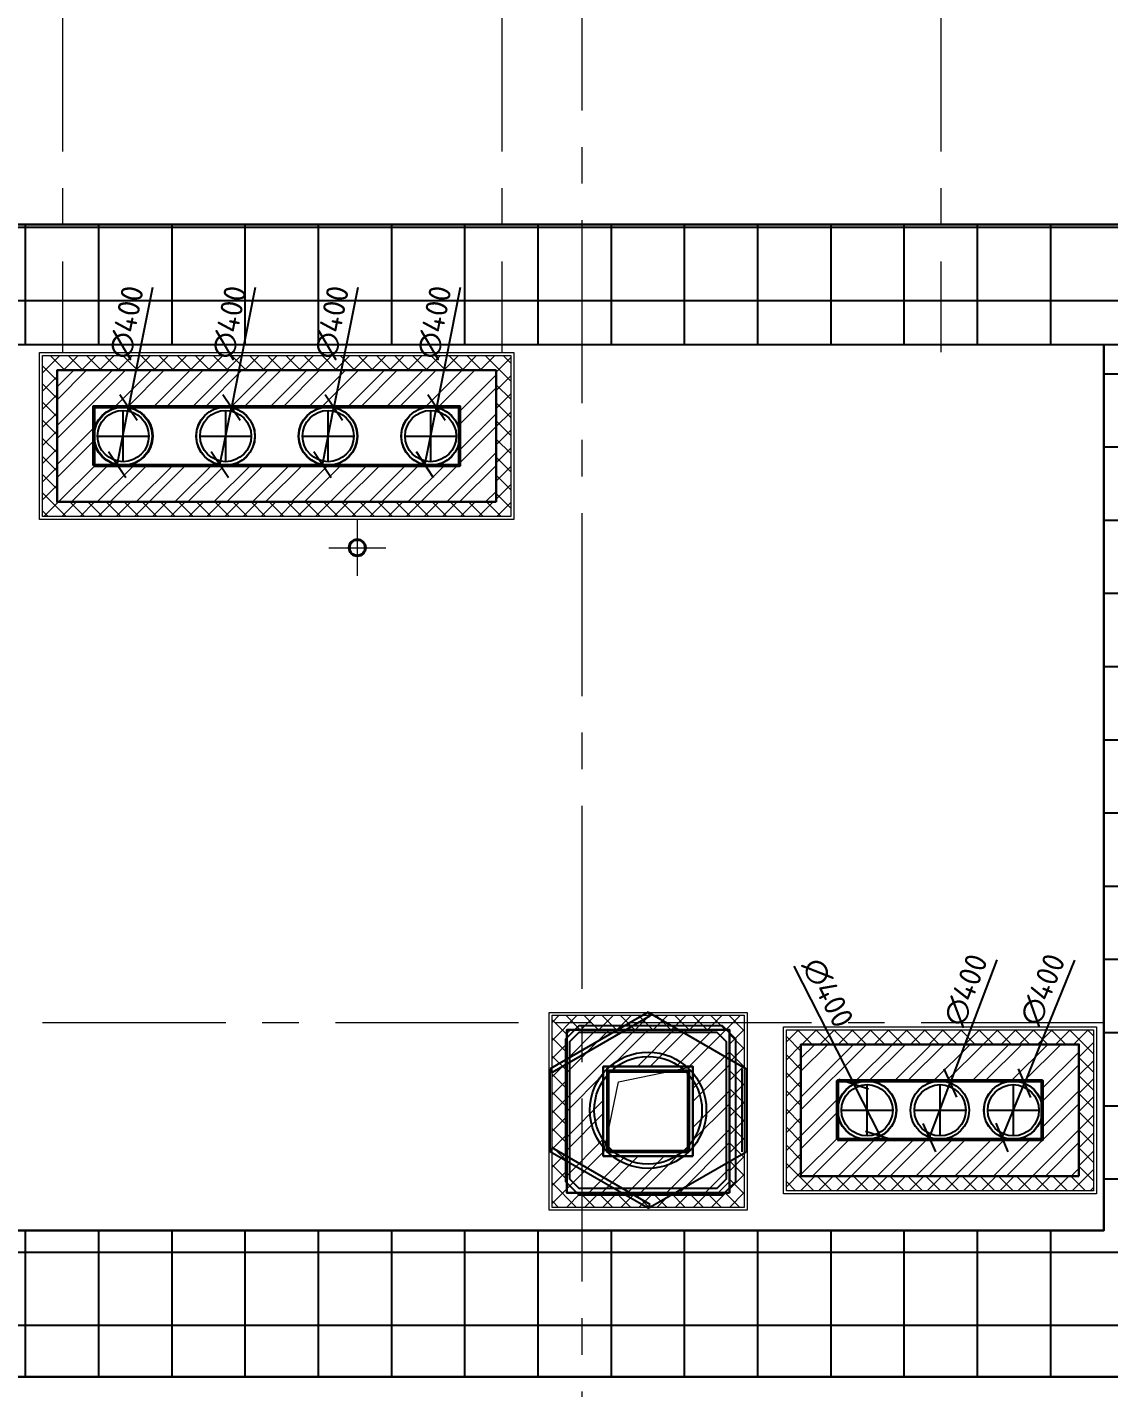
# Model space of a CAD drawing. Header units: millimetres. Extents: x -8689834 to 9419935, y 0 to 135940.
# Drawn here: x 484885 to 492271, y 72669 to 81963 of the extents above; entities that cross this region are included whole.
import ezdxf
from ezdxf import colors
from ezdxf.entities.mleader import LeaderData, LeaderLine
from ezdxf.math import Vec2, Vec3

# ---------------------------------------------------------------- set-up
doc = ezdxf.new("R2010")
doc.units = ezdxf.units.MM
doc.header["$MEASUREMENT"] = 0
doc.linetypes.add('CENTER', pattern=[2, 1.25, -0.25, 0.25, -0.25])
doc.layers.get('0').update_dxf_attribs({"color": 250, "lineweight": 9})
for name, color, linetype, lineweight in [('_ВК-К1', 14, 'Continuous', 40), ('АР_Оси', 7, 'Continuous', 9), ('АР_Отметки', 250, 'Continuous', 15), ('АР_Перегородки кирпич', 244, 'Continuous', 30), ('АР_Перегородки_кирпич_Штрих', 244, 'Continuous', 5), ('АР_Утеплитель', 154, 'Continuous', 9), ('АР_Штрих утеплитель', 24, 'Continuous', 13), ('Подвал', 250, 'Continuous', 30), ('ПРОЕМЫ ОВ', 173, 'Continuous', 50)]:
    doc.layers.add(name, color=color, linetype=linetype, lineweight=lineweight)
for name, color, linetype in [('АР_Кровля дорожки', 245, 'Continuous'), ('М_0_ПД2', 181, 'Continuous'), ('М_3_транзиты 7эт', 112, 'Continuous'), ('М_дефлектор', 122, 'Continuous'), ('М_проемы ОВ', 30, 'Continuous'), ('М_проемы ОВ вч', 210, 'Continuous')]:
    doc.layers.add(name, color=color, linetype=linetype)
doc.layers.get('0').freeze()
doc.styles.add('ISOCPEUR', font='isocpeur.ttf', dxfattribs={"width": 0.7})
doc.styles.add('RomanS', font='isocpeur.ttf')
doc.dimstyles.new('Тимур', dxfattribs={"dimscale": 100, "dimtxt": 250, "dimasz": 1.5, "dimexe": 1, "dimexo": 0, "dimgap": 0.5, "dimtad": 1, "dimdec": 0, "dimrnd": 10, "dimzin": 12, "dimdsep": 46, "dimtxsty": 'RomanS', "dimblk1": 'OBLIQUE', "dimblk2": 'OBLIQUE', "dimsah": 1, "dimcen": 3, "dimdle": 1, "dimclrd": 256, "dimclre": 256, "dimclrt": 256, "dimadec": 0, "dimazin": 0, "dimtfac": 0.666667, "dimtdec": 0, "dimtmove": 0, "dimatfit": 3, "dimldrblk": 'OBLIQUE', "dimfxl": 1, "dimtvp": 1, "dimtolj": 1, "dimtzin": 12, "dimlwd": -1, "dimlwe": -1, "dimarcsym": 0})
pattern_1 = [(90, (508874.3, 75595.77), (-500, 0), []), (180, (508874.3, 75595.77), (-3e-14, -500), [])]

# ---------------------------------------------------------------- blocks, each defined once
blk = doc.blocks.new('_DotSmall')
at = {"color": 0, "linetype": 'ByBlock', "const_width": 0.5}
blk.add_lwpolyline([(-0.0625, 0, 1), (0.0625, 0, 1)], format="xyb", close=True, dxfattribs=at)
blk = doc.blocks.new('A$Cd8bddbec')
at = {"color": 251, "linetype": 'ByBlock'}
for points in [[(-1.8, 175), (-1.8, -175)], [(-175, 0), (175, 0)]]:
    blk.add_lwpolyline(points, dxfattribs=at)
blk.add_circle((0, 0), 175, dxfattribs=at)
at = {"layer": 'М_дефлектор'}
blk.add_circle((-1.8, 0), 200, dxfattribs=at)
blk = doc.blocks.new('_Oblique')
at = {"color": 0, "linetype": 'ByBlock', "lineweight": -2}
blk.add_line((-0.5, -0.5), (0.5, 0.5), dxfattribs=at)
blk = doc.blocks.new('*D715')
at = {"layer": 'М_проемы ОВ', "transparency": 16777216}
for p in [(485740.4, 80185.4), (485499.6, 78974.1)]:
    blk.add_line(p, (485577.6, 79366.4), dxfattribs=at)
at = {"layer": 'М_проемы ОВ', "linetype": 'ByBlock', "transparency": 16777216, "xscale": 150, "yscale": 150, "zscale": 150}
for p, rotation in [((485577.6, 79366.4), 258.7608743419073), ((485499.6, 78974.1), 78.76087434190718)]:
    blk.add_blockref('_Oblique', p, dxfattribs=dict(at, rotation=rotation))
at = {"layer": 'М_проемы ОВ', "linetype": 'ByBlock', "transparency": 16777216, "insert": (485565.6, 79947.4), "char_height": 150, "attachment_point": 5, "rotation": 78.76087, "style": 'RomanS'}
blk.add_mtext('\\A1;∅400', dxfattribs=at)
blk = doc.blocks.new('*D716')
at = {"layer": 'М_проемы ОВ', "transparency": 16777216}
for p in [(486442.2, 80185.4), (486201.5, 78974.1)]:
    blk.add_line(p, (486279.4, 79366.4), dxfattribs=at)
at = {"layer": 'М_проемы ОВ', "linetype": 'ByBlock', "transparency": 16777216, "xscale": 150, "yscale": 150, "zscale": 150}
for p, rotation in [((486279.4, 79366.4), 258.7608743418975), ((486201.5, 78974.1), 78.76087434189743)]:
    blk.add_blockref('_Oblique', p, dxfattribs=dict(at, rotation=rotation))
at = {"layer": 'М_проемы ОВ', "linetype": 'ByBlock', "transparency": 16777216, "insert": (486267.4, 79947.4), "char_height": 150, "attachment_point": 5, "rotation": 78.76087, "style": 'RomanS'}
blk.add_mtext('\\A1;∅400', dxfattribs=at)
blk = doc.blocks.new('*D717')
at = {"layer": 'М_проемы ОВ', "transparency": 16777216}
for p in [(487142.2, 80185.4), (486901.5, 78974.1)]:
    blk.add_line(p, (486979.4, 79366.5), dxfattribs=at)
at = {"layer": 'М_проемы ОВ', "linetype": 'ByBlock', "transparency": 16777216, "xscale": 150, "yscale": 150, "zscale": 150}
for p, rotation in [((486979.4, 79366.5), 258.7608743419129), ((486901.5, 78974.1), 78.76087434191294)]:
    blk.add_blockref('_Oblique', p, dxfattribs=dict(at, rotation=rotation))
at = {"layer": 'М_проемы ОВ', "linetype": 'ByBlock', "transparency": 16777216, "insert": (486967.4, 79947.4), "char_height": 150, "attachment_point": 5, "rotation": 78.76087, "style": 'RomanS'}
blk.add_mtext('\\A1;∅400', dxfattribs=at)
blk = doc.blocks.new('*D718')
at = {"layer": 'М_проемы ОВ', "transparency": 16777216}
for p in [(487842.2, 80185.4), (487601.5, 78974.1)]:
    blk.add_line(p, (487679.4, 79366.4), dxfattribs=at)
at = {"layer": 'М_проемы ОВ', "linetype": 'ByBlock', "transparency": 16777216, "xscale": 150, "yscale": 150, "zscale": 150}
for p, rotation in [((487679.4, 79366.4), 258.7608743418795), ((487601.5, 78974.1), 78.76087434187944)]:
    blk.add_blockref('_Oblique', p, dxfattribs=dict(at, rotation=rotation))
at = {"layer": 'М_проемы ОВ', "linetype": 'ByBlock', "transparency": 16777216, "insert": (487667.4, 79947.4), "char_height": 150, "attachment_point": 5, "rotation": 78.76087, "style": 'RomanS'}
blk.add_mtext('\\A1;∅400', dxfattribs=at)
blk = doc.blocks.new('*D719')
at = {"layer": 'М_проемы ОВ', "transparency": 16777216}
for p in [(491506.9, 75592.3), (491046.5, 74378)]:
    blk.add_line(p, (491188.3, 74752), dxfattribs=at)
at = {"layer": 'М_проемы ОВ', "linetype": 'ByBlock', "transparency": 16777216, "xscale": 150, "yscale": 150, "zscale": 150}
for p, rotation in [((491188.3, 74752), 249.2360917795623), ((491046.5, 74378), 69.23609177956229)]:
    blk.add_blockref('_Oblique', p, dxfattribs=dict(at, rotation=rotation))
at = {"layer": 'М_проемы ОВ', "linetype": 'ByBlock', "transparency": 16777216, "insert": (491295.2, 75386.5), "char_height": 150, "attachment_point": 5, "rotation": 69.23609, "style": 'RomanS'}
blk.add_mtext('\\A1;∅400', dxfattribs=at)
blk = doc.blocks.new('*D720')
at = {"layer": 'М_проемы ОВ', "transparency": 16777216}
for p in [(492036.8, 75589.9), (491543.8, 74379.8)]:
    blk.add_line(p, (491694.7, 74750.2), dxfattribs=at)
at = {"layer": 'М_проемы ОВ', "linetype": 'ByBlock', "transparency": 16777216, "xscale": 150, "yscale": 150, "zscale": 150}
for p, rotation in [((491694.7, 74750.2), 247.8338889712027), ((491543.8, 74379.8), 67.83388897120267)]:
    blk.add_blockref('_Oblique', p, dxfattribs=dict(at, rotation=rotation))
at = {"layer": 'М_проемы ОВ', "linetype": 'ByBlock', "transparency": 16777216, "insert": (491820.1, 75389.3), "char_height": 150, "attachment_point": 5, "rotation": 67.83389, "style": 'RomanS'}
blk.add_mtext('\\A1;∅400', dxfattribs=at)
blk = doc.blocks.new('A$C64099ede')
at = {"layer": 'М_0_ПД2', "color": 251}
for points in [[(-455, 0), (-192.3, 455)], [(-455, 0), (-192.3, 455)], [(-437.7, -10), (-175, 445)], [(-192.3, 455), (192.3, 455)], [(-192.3, 455), (192.3, 455)], [(-175, 445), (-192.3, 455)], [(175, 445), (192.3, 455)], [(437.7, -10), (175, 445)], [(455, 0), (192.3, 455)], [(-455, 0), (-192.3, -455)], [(-455, 0), (-437.7, -10)], [(455, 0), (192.3, -455)], [(455, 0), (437.7, -10)], [(192.3, -435), (-192.3, -435)], [(192.3, -455), (-192.3, -455)], [(192.3, -455), (-192.3, -455)]]:
    blk.add_lwpolyline(points, dxfattribs=at)
blk.add_circle((0, 0), 270, dxfattribs=at)
at = {"layer": 'М_0_ПД2', "color": 7}
blk.add_circle((0, 0), 250, dxfattribs=at)
blk = doc.blocks.new('A$C744eaef8')
at = {"layer": 'М_0_ПД2', "color": 7}
for points in [[(390.4, -477.1), (-390.4, -477.1), (-462.7, -404.8), (-462.7, 376), (-390.4, 448.3), (390.4, 448.3), (462.7, 376), (462.7, -404.8)], [(375.4, -426.6), (-375.4, -426.6), (-426.6, -375.4), (-426.6, 375.4), (-375.4, 426.6), (375.4, 426.6), (426.6, 375.4), (426.6, -375.4)]]:
    blk.add_lwpolyline(points, close=True, dxfattribs=at)
at = {"layer": 'М_0_ПД2', "xscale": 1.175824175868132, "yscale": 1.175824175868132, "zscale": 1.175824175868132}
blk.add_blockref('A$C64099ede', (0, 0), dxfattribs=at)
blk = doc.blocks.new('*D1215')
at = {"layer": 'М_проемы ОВ', "transparency": 16777216}
for p in [(490119.6, 75548.9), (490711.4, 74388.3)]:
    blk.add_line(p, (490529.7, 74744.6), dxfattribs=at)
at = {"layer": 'М_проемы ОВ', "linetype": 'ByBlock', "transparency": 16777216, "xscale": 150, "yscale": 150, "zscale": 150}
for p, rotation in [((490529.7, 74744.6), 297.0171092466742), ((490711.4, 74388.3), 117.0171092466743)]:
    blk.add_blockref('_Oblique', p, dxfattribs=dict(at, rotation=rotation))
at = {"layer": 'М_проемы ОВ', "linetype": 'ByBlock', "transparency": 16777216, "insert": (490352.4, 75367.4), "char_height": 150, "attachment_point": 5, "rotation": 297.01711, "style": 'RomanS'}
blk.add_mtext('\\A1;∅400', dxfattribs=at)
blk = doc.blocks.new('A$C6552fe61')
at = {"layer": '_ВК-К1', "color": 18, "lineweight": 9, "ltscale": 100, "true_color": 0x000000}
for p, q in [((0, 192.4), (0, -192.4)), ((-195.4, 0), (195.4, 0))]:
    blk.add_line(p, q, dxfattribs=at)

msp = doc.modelspace()

# ---------------------------------------------------------------- hatches: boundary and pattern name
at = {"layer": 'АР_Кровля дорожки', "ltscale": 500}
h = msp.add_hatch(dxfattribs=at)
h.set_pattern_fill('ANSI37', color=256, scale=4000, angle=45, style=2, double=1)
h.set_pattern_definition(pattern_1)
h.paths.add_polyline_path([(495727.5, 79794.8), (495727.5, 80614.9), (479794, 80614.9), (479794, 81630.8), (474238.5, 81630.8), (474238.5, 80792.5), (478874.9, 80792.5), (478874.9, 79794.8)])
h.paths.add_polyline_path([(497474.7, 80614.9), (497474.7, 79794.8), (500874.2, 79794.8), (500874.2, 76415.9), (501874.6, 76415.9), (501874.6, 79794.8), (520357, 79794.8), (521157, 80614.9)])
edge = h.paths.add_edge_path()
edge.add_line((496710.3, 80614.9), (496710.3, 80411.7))
edge.add_arc((496835.3, 80411.7), 125, 180, 360)
edge.add_line((496960.3, 80411.7), (496960.3, 80614.9))
edge.add_line((496960.3, 80614.9), (496710.3, 80614.9))
edge = h.paths.add_edge_path()
edge.add_line((496276.2, 80614.9), (496276.2, 80411.7))
edge.add_arc((496433.7, 80411.7), 157.5, 180, 360)
edge.add_line((496591.2, 80411.7), (496591.2, 80614.9))
edge.add_line((496591.2, 80614.9), (496276.2, 80614.9))
h = msp.add_hatch(dxfattribs=at)
h.set_pattern_fill('ANSI37', color=256, scale=4000, angle=45, style=2, double=1)
h.set_pattern_definition(pattern_1)
h.paths.add_polyline_path([(493238.5, 78659.2), (493238.5, 78559.2), (493238.5, 79794.8), (492238.5, 79794.8), (492238.5, 73743.3), (483290, 73743.3), (483290, 72743.3), (493238.5, 72743.3), (493238.5, 75165.7)])
at = {"layer": 'АР_Перегородки_кирпич_Штрих', "ltscale": 500}
h = msp.add_hatch(dxfattribs=at)
h.set_pattern_fill('ANSI32', color=256, scale=500)
h.set_pattern_definition([(45, (0, 120), (-132.58252, 132.58252), []), (45, (88.39, 120), (-132.58252, 132.58252), [])])
h.paths.add_polyline_path([(487837.4, 78970.3), (485339.2, 78970.3), (485339.2, 79370.3), (487837.4, 79370.3)], flags=16)
h.paths.add_polyline_path([(488087.4, 78720.3), (485089.2, 78720.3), (485089.2, 79620.3), (488087.4, 79620.3)])
h = msp.add_hatch(dxfattribs=at)
h.set_pattern_fill('ANSI32', color=256, scale=500)
h.paths.add_polyline_path([(489431.5, 74251.9), (488819.5, 74251.9), (488819.5, 74864), (489431.5, 74864)], flags=16)
h.paths.add_polyline_path([(489681.5, 74001.9), (488569.5, 74001.9), (488569.5, 75114), (489681.5, 75114)])
h = msp.add_hatch(dxfattribs=at)
h.set_pattern_fill('ANSI32', color=256, scale=500)
h.paths.add_polyline_path([(492067.4, 74115.1), (490169.3, 74115), (490169.3, 75015), (492067.4, 75015.1)])
h.paths.add_polyline_path([(491817.4, 74365.1), (490419.3, 74365), (490419.3, 74765), (491817.4, 74765.1)], flags=16)
at = {"layer": 'АР_Утеплитель', "ltscale": 500}
h = msp.add_hatch(dxfattribs=at)
h.set_pattern_fill('ANSI37', color=256, scale=700)
h.set_pattern_definition([(45, (0, 120), (-61.871843, 61.871843), []), (135, (0, 120), (-61.871843, -61.871843), [])])
h.paths.add_polyline_path([(488187.4, 78620.3), (484989.2, 78620.3), (484989.2, 79720.3), (488187.4, 79720.3)])
h.paths.add_polyline_path([(488087.4, 78720.3), (485089.2, 78720.3), (485089.2, 79620.3), (488087.4, 79620.3)], flags=16)
h = msp.add_hatch(dxfattribs=at)
h.set_pattern_fill('ANSI37', color=256, scale=700)
h.paths.add_polyline_path([(489681.5, 74001.9), (488569.5, 74001.9), (488569.5, 75114), (489681.5, 75114)], flags=16)
h.paths.add_polyline_path([(489781.5, 73901.9), (488469.5, 73901.9), (488469.5, 75214), (489781.5, 75214)])
h = msp.add_hatch(dxfattribs=at)
h.set_pattern_fill('ANSI37', color=256, scale=700)
h.paths.add_polyline_path([(492067.4, 74115.1), (490169.3, 74115), (490169.3, 75015), (492067.4, 75015.1)], flags=16)
h.paths.add_polyline_path([(492167.4, 74015.1), (490069.3, 74015), (490069.3, 75115), (492167.4, 75115.1)])
at = {"layer": 'АР_Штрих утеплитель', "ltscale": 500}
h = msp.add_hatch(dxfattribs=at)
h.set_pattern_fill('ANSI37', color=256, scale=700)
h.paths.add_polyline_path([(488125.4, 86470.7), (487311, 86470.7), (487254.1, 86370.7), (488125.4, 86370.7)])
h.paths.add_polyline_path([(487311, 86470.7), (485125.4, 86470.7), (485125.4, 86370.7), (487254.1, 86370.7)])
h.paths.add_polyline_path([(485125.4, 86470.7), (484719.3, 86470.7), (484719.3, 86370.7), (485125.4, 86370.7)])
h.paths.add_polyline_path([(484719.3, 86470.7), (484599.3, 86470.7), (484599.3, 86350.7), (484699.3, 86350.7), (484699.3, 86370.7), (484719.3, 86370.7)])
h.paths.add_polyline_path([(484699.3, 86350.7), (484599.3, 86350.7), (484599.3, 82608.9), (484699.3, 82507.6)], flags=17)
h.paths.add_polyline_path([(488674.3, 86470.7), (488125.4, 86470.7), (488125.4, 86370.7), (488674.3, 86370.7)])
h.paths.add_polyline_path([(491125.4, 86470.7), (488674.3, 86470.7), (488674.3, 86370.7), (491125.4, 86370.7)])
edge = h.paths.add_edge_path()
edge.add_line((519039.3, 86470.7), (491125.4, 86470.7))
edge.add_line((491125.4, 86470.7), (491125.4, 86370.7))
edge.add_line((491125.4, 86370.7), (518939.3, 86370.7))
edge.add_line((518939.3, 86370.7), (518939.3, 82505.7))
edge.add_line((518939.3, 82505.7), (529539.3, 82505.7))
edge.add_line((529539.3, 82505.7), (529539.3, 64635.7))
edge.add_line((529539.3, 64635.7), (535889.6, 64635.7))
edge.add_line((535889.6, 64635.7), (535889.6, 55285.7))
edge.add_line((535889.6, 55285.7), (523149.3, 55285.7))
edge.add_line((523149.3, 55285.7), (523149.3, 61635.7))
edge.add_line((523149.3, 61635.7), (515269.3, 61635.7))
edge.add_line((515269.3, 61635.7), (515269.3, 66825.7))
edge.add_line((515269.3, 66825.7), (506175.1, 66825.7))
edge.add_line((506175.1, 66825.7), (506175.1, 66244.5))
edge.add_line((506175.1, 66244.5), (506155.6, 66068.2))
edge.add_line((506155.6, 66068.2), (506141.9, 65984.2))
edge.add_line((506141.9, 65984.2), (506139, 65968))
edge.add_line((506139, 65968), (506076.4, 65639.5))
edge.add_line((506076.4, 65639.5), (506000.5, 65342.7))
edge.add_line((506000.5, 65342.7), (505851.9, 64925.9))
edge.add_arc((501860.9, 66451.5), 4272.6, 319.18314, 339.07997, ccw=False)
edge.add_arc((497562.1, 71117.2), 10600.2, 314.07966, 315.28219, ccw=False)
edge.add_arc((501930.8, 66599.1), 4315.4, 292.23076, 314.14191, ccw=False)
edge.add_arc((501910.9, 66605.1), 4328.5, 269.86222, 292.44587, ccw=False)
edge.add_arc((501906, 66682.9), 4406.3, 249.96788, 269.92729, ccw=False)
edge.add_arc((501848.5, 66565.3), 4276.1, 225.76952, 250.1526, ccw=False)
edge.add_arc((501989.4, 66546), 4362.1, 193.65104, 224.2664, ccw=False)
edge.add_arc((500211.3, 66232.6), 2562.8, 185.57656, 196.22526, ccw=False)
edge.add_line((497660.6, 65983.5), (497642.8, 66113.9))
edge.add_line((497642.8, 66113.9), (497625, 66244.2))
edge.add_line((497625, 66244.2), (497625, 66825.7))
edge.add_line((497625, 66825.7), (488494.3, 66825.7))
edge.add_line((488494.3, 66825.7), (488494.3, 61635.7))
edge.add_line((488494.3, 61635.7), (480374.2, 61635.5))
edge.add_line((480374.2, 61635.5), (480374.4, 58460.7))
edge.add_line((480374.4, 58460.7), (480374.5, 55285.7))
edge.add_line((480374.5, 55285.7), (467634.3, 55285.6))
edge.add_line((467634.3, 55285.6), (467634.2, 64635.7))
edge.add_line((467634.2, 64635.7), (473984.3, 64635.7))
edge.add_line((473984.3, 64635.7), (473984.3, 82505.7))
edge.add_line((473984.3, 82505.7), (484699.3, 82505.7))
edge.add_line((484699.3, 82505.7), (484599.3, 82605.7))
edge.add_line((484599.3, 82605.7), (473884.3, 82605.7))
edge.add_line((473884.3, 82605.7), (473884.3, 64735.7))
edge.add_line((473884.3, 64735.7), (467534.2, 64735.7))
edge.add_line((467534.2, 64735.7), (467534.3, 55185.7))
edge.add_line((467534.3, 55185.7), (480474.5, 55185.7))
edge.add_line((480474.5, 55185.7), (480474.3, 61535.7))
edge.add_line((480474.3, 61535.7), (488594.3, 61535.7))
edge.add_line((488594.3, 61535.7), (488594.3, 66725.7))
edge.add_line((488594.3, 66725.7), (497525, 66725.7))
edge.add_line((497525, 66725.7), (497525, 66237.4))
edge.add_line((497525, 66237.4), (497543.1, 66104.6))
edge.add_line((497543.1, 66104.6), (497561.3, 65971.9))
edge.add_arc((500388.5, 66262.9), 2842.2, 185.8771, 196.02248)
edge.add_arc((501992.2, 66548), 4465.5, 193.85838, 224.29859)
edge.add_arc((501842.9, 66555.8), 4365.4, 225.74069, 250.04366)
edge.add_arc((501905.5, 66682.6), 4506, 249.84489, 269.91997)
edge.add_arc((501902.1, 66644.7), 4468.1, 269.9629, 314.01068)
edge.add_line((505006.5, 63431.2), (505154.7, 63574.3))
edge.add_arc((501487.8, 66672.9), 4800.8, 319.80095, 338.22299)
edge.add_line((505946, 64891.8), (506096.4, 65314.3))
edge.add_line((506096.4, 65314.3), (506188.1, 65672.6))
edge.add_line((506188.1, 65672.6), (506240.4, 65967))
edge.add_line((506240.4, 65967), (506248.8, 66014.1))
edge.add_line((506248.8, 66014.1), (506275.1, 66238.7))
edge.add_line((506275.1, 66238.7), (506275.1, 66725.7))
edge.add_line((506275.1, 66725.7), (515169.3, 66725.7))
edge.add_line((515169.3, 66725.7), (515169.3, 61535.7))
edge.add_line((515169.3, 61535.7), (523049.3, 61535.7))
edge.add_line((523049.3, 61535.7), (523049.3, 55185.7))
edge.add_line((523049.3, 55185.7), (535989.6, 55185.7))
edge.add_line((535989.6, 55185.7), (535989.6, 64735.7))
edge.add_line((535989.6, 64735.7), (529639.3, 64735.7))
edge.add_line((529639.3, 64735.7), (529639.3, 82605.7))
edge.add_line((529639.3, 82605.7), (519039.3, 82605.7))
edge.add_line((519039.3, 82605.7), (519039.3, 86470.7))

# ---------------------------------------------------------------- linework, layer by layer
at = {"layer": '_ВК-К1', "color": 244, "lineweight": 40, "ltscale": 100, "true_color": 0x991b1e}
msp.add_circle((487139.5, 78407.5), 55, dxfattribs=at)
at = {"layer": '_ВК-К1', "color": 244, "lineweight": 13, "ltscale": 500, "true_color": 0x991b1e}
msp.add_circle((487139.5, 78407.5), 55, dxfattribs=at)
at = {"layer": '_ВК-К1', "color": 244, "ltscale": 100, "true_color": 0x991b1e}
msp.add_circle((487139.5, 78407.5), 55, dxfattribs=at)
at = {"layer": 'АР_Кровля дорожки', "ltscale": 100}
for p, q in [((495727.5, 80614.9), (479794, 80614.9)), ((483290, 79794.8), (495727.5, 79794.8)), ((492238.5, 73743.3), (492238.5, 79674.8)), ((492238.5, 73743.3), (483290, 73743.3)), ((493238.5, 72743.3), (483374.4, 72743.3))]:
    msp.add_line(p, q, dxfattribs=at)
at = {"layer": 'АР_Кровля дорожки', "ltscale": 500}
for points in [[(478874.9, 72595.6), (478874.9, 80792.5), (474238.5, 80792.5), (474238.5, 81630.8), (479794, 81630.8), (479794, 80614.9), (495727.5, 80614.9), (495727.5, 79794.8), (493238.5, 79794.8), (493238.5, 76415.9), (500874.2, 76415.9)], [(499601, 75595.8), (493238.5, 75595.8), (493238.5, 72743.3), (483374.4, 72743.3), (483374.4, 64878.2)]]:
    msp.add_lwpolyline(points, dxfattribs=at)
at = {"layer": 'АР_Кровля дорожки', "ltscale": 100}
for points in [[(483290, 73743.3), (492238.5, 73743.3), (492238.5, 79794.8), (493238.5, 79794.8), (493238.5, 76415.9)], [(479520.8, 63361.8), (479520.8, 64878.2), (483374.4, 64878.2), (483374.4, 72743.3), (493238.5, 72743.3), (493238.5, 75595.8)]]:
    msp.add_lwpolyline(points, dxfattribs=at)
at = {"layer": 'АР_Кровля дорожки', "ltscale": 500}
msp.add_lwpolyline([(483290, 79794.8), (492238.5, 79794.8), (492238.5, 73743.3), (483290, 73743.3)], close=True, dxfattribs=at)
at = {"layer": 'АР_Оси', "linetype": 'CENTER', "ltscale": 1000}
for p, q in [((485125.4, 134363.1), (485125.4, 79744.1)), ((488125.4, 134363.1), (488125.4, 79744.1)), ((491125.4, 134363.1), (491125.4, 79744.1)), ((488674.3, 53394.4), (488674.3, 88513.2)), ((454990.5, 75165.7), (538587.7, 75165.7))]:
    msp.add_line(p, q, dxfattribs=at)
at = {"layer": 'АР_Перегородки кирпич', "linetype": 'Continuous', "ltscale": 100}
for points in [[(488087.4, 78720.3), (485089.2, 78720.3), (485089.2, 79620.3), (488087.4, 79620.3)], [(487837.4, 78970.3), (485339.2, 78970.3), (485339.2, 79370.3), (487837.4, 79370.3)], [(489681.5, 74001.9), (488569.5, 74001.9), (488569.5, 75114), (489681.5, 75114)], [(492067.4, 74115.1), (490169.3, 74115), (490169.3, 75015), (492067.4, 75015.1)], [(489431.5, 74251.9), (488819.5, 74251.9), (488819.5, 74864), (489431.5, 74864)], [(491817.4, 74365.1), (490419.3, 74365), (490419.3, 74765), (491817.4, 74765.1)]]:
    msp.add_lwpolyline(points, close=True, dxfattribs=at)
at = {"layer": 'АР_Утеплитель', "ltscale": 500}
for points in [[(488207.4, 78600.3), (484969.2, 78600.3), (484969.2, 79740.3), (488207.4, 79740.3)], [(488187.4, 78620.3), (484989.2, 78620.3), (484989.2, 79720.3), (488187.4, 79720.3)], [(489801.5, 73881.9), (488449.5, 73881.9), (488449.5, 75234), (489801.5, 75234)], [(489781.5, 73901.9), (488469.5, 73901.9), (488469.5, 75214), (489781.5, 75214)], [(492187.4, 73995.1), (490049.3, 73995), (490049.3, 75135), (492187.4, 75135.1)], [(492167.4, 74015.1), (490069.3, 74015), (490069.3, 75115), (492167.4, 75115.1)]]:
    msp.add_lwpolyline(points, close=True, dxfattribs=at)
at = {"layer": 'М_проемы ОВ', "color": 1, "linetype": 'ByBlock'}
for centre in [(485538.6, 79170.2), (485542.3, 79170.4), (486240.4, 79170.4), (486240.4, 79170.2), (486940.4, 79170.4), (486940.4, 79170.3), (487640.4, 79170.4), (487640.4, 79170.2), (491117.4, 74565), (491619.2, 74565)]:
    msp.add_circle(centre, 200, dxfattribs=at)
at = {"layer": 'М_проемы ОВ вч', "linetype": 'ByBlock'}
msp.add_circle((490620.5, 74566.4), 200, dxfattribs=at)
at = {"layer": 'ПРОЕМЫ ОВ', "ltscale": 500}
for points in [[(485339.2, 78970.3), (487837.4, 78970.3), (487837.4, 79370.3), (485339.2, 79370.3)], [(489400.5, 74283), (488850.5, 74283), (488850.5, 74833), (489400.5, 74833)], [(490419.3, 74365), (491817.4, 74365), (491817.4, 74765.1), (490419.3, 74765.1)]]:
    msp.add_lwpolyline(points, close=True, dxfattribs=at)
at = {"layer": 'ПРОЕМЫ ОВ', "lineweight": 15, "ltscale": 500}
msp.add_lwpolyline([(488819.5, 74251.9), (488923.4, 74758.6), (489431.5, 74864)], dxfattribs=at)

# ---------------------------------------------------------------- block references
at = {"layer": 'М_3_транзиты 7эт', "linetype": 'ByBlock', "xscale": 1.25159157, "yscale": 1.25159157, "zscale": 1.25159157, "rotation": 90}
msp.add_blockref('A$C744eaef8', (489125.4, 74565.1), dxfattribs=at)
at = {"layer": 'М_дефлектор'}
for p in [(485540.4, 79170.3), (486240.4, 79170.3), (486940.4, 79170.3), (487640.4, 79170.3), (490620.5, 74565), (491119.3, 74565), (491619.3, 74565)]:
    msp.add_blockref('A$Cd8bddbec', p, dxfattribs=at)
at = {"layer": 'Подвал', "lineweight": 13, "ltscale": 500}
msp.add_blockref('A$C6552fe61', (487139.5, 78407.5), dxfattribs=at)

# ---------------------------------------------------------------- dimensions: what is measured, and where the dimension line sits
at = {"layer": 'М_проемы ОВ', "linetype": 'ByBlock'}
for p1, p2, picture, middle in [((485499.6, 78974.1), (485577.6, 79366.4), '*D715', (485565.6, 79947.4)), ((486201.5, 78974.1), (486279.4, 79366.4), '*D716', (486267.4, 79947.4)), ((486901.5, 78974.1), (486979.4, 79366.5), '*D717', (486967.4, 79947.4)), ((487601.5, 78974.1), (487679.4, 79366.4), '*D718', (487667.4, 79947.4))]:
    dim = msp.add_diameter_dim_2p(p1=p1, p2=p2, dimstyle='Тимур', override={"dimtxt": 1.5}, dxfattribs=at)
    dim.commit()
    dim.dimension.update_dxf_attribs({"geometry": picture, "text_midpoint": middle})
for p1, p2, picture, middle in [((490711.4, 74388.3), (490529.7, 74744.6), '*D1215', (490241.1, 75310.6)), ((491046.5, 74378), (491188.3, 74752), '*D719', (491412.1, 75342.1)), ((491543.8, 74379.8), (491694.7, 74750.2), '*D720', (491935.9, 75342.1))]:
    dim = msp.add_diameter_dim_2p(p1=p1, p2=p2, dimstyle='Тимур', override={"dimtxt": 1.5}, dxfattribs=at)
    dim.commit()
    dim.dimension.update_dxf_attribs({"geometry": picture, "text_midpoint": middle, "dimtype": 163})

# ---------------------------------------------------------------- leaders
at = {"layer": 'АР_Отметки'}
ml = msp.add_multileader_mtext('Standard', dxfattribs=at)
ml.set_content('Л.4', color=256, style='ISOCPEUR')
ml.set_leader_properties(color=256, linetype='Continuous', lineweight=-1)
ml.set_arrow_properties(name='DOTSMALL')
ml.build(insert=Vec2(0, 0))
ml.multileader.update_dxf_attribs({"has_text_frame": 1, "text_left_attachment_type": 4, "text_right_attachment_type": 4, "dogleg_length": 100, "arrow_head_size": 180})
ctx = ml.context
ctx.base_point, ctx.char_height, ctx.arrow_head_size, ctx.landing_gap_size, ctx.plane_origin = Vec3(492034.9, 129862.6), 250, 180, 50, Vec3(520155.4, 117704.9)
ctx.left_attachment, ctx.right_attachment = 4, 4
notes = []
notes.append((ctx, [(0, (0, 0, 0), (0, 0), (1, 0), 1, [])]))
ctx.mtext.insert, ctx.mtext.width, ctx.mtext.line_spacing_style, ctx.mtext.flow_direction = Vec3(492084.9, 130195.9), 852.697, 2, 5
ml = msp.add_multileader_mtext('Standard', dxfattribs=at)
ml.set_content('+19,400', color=256, style='ISOCPEUR')
ml.set_leader_properties(color=256, linetype='Continuous', lineweight=-1)
ml.set_arrow_properties(name='DOTSMALL')
ml.build(insert=Vec2(0, 0))
ml.multileader.update_dxf_attribs({"has_text_frame": 1, "text_left_attachment_type": 4, "text_right_attachment_type": 4, "dogleg_length": 100, "arrow_head_size": 180})
ctx = ml.context
ctx.base_point, ctx.char_height, ctx.arrow_head_size, ctx.landing_gap_size, ctx.plane_origin = Vec3(522386.5, 76516.7), 250, 180, 50, Vec3(522305.1, 74806)
ctx.left_attachment, ctx.right_attachment = 4, 4
notes.append((ctx, [(0, (0, 0, 0), (0, 0), (1, 0), 1, [])]))
ctx.mtext.insert, ctx.mtext.width, ctx.mtext.defined_height, ctx.mtext.line_spacing_style, ctx.mtext.flow_direction = Vec3(522436.5, 76850), 696.035, 776.5, 2, 5
for ctx, leaders in notes:
    for number, flags, end, landing, length, lines in leaders:
        leader = LeaderData()
        leader.index, (leader.has_last_leader_line, leader.has_dogleg_vector, leader.attachment_direction) = number, flags
        leader.last_leader_point, leader.dogleg_vector, leader.dogleg_length = Vec3(end), Vec3(landing), length
        for number, points, colour, breaks in lines:
            line = LeaderLine()
            line.index, line.vertices, line.color, line.breaks = number, Vec3.list(points), colors.encode_raw_color(colour), breaks
            leader.lines.append(line)
        ctx.leaders.append(leader)

doc.saveas('drawing.dxf')
